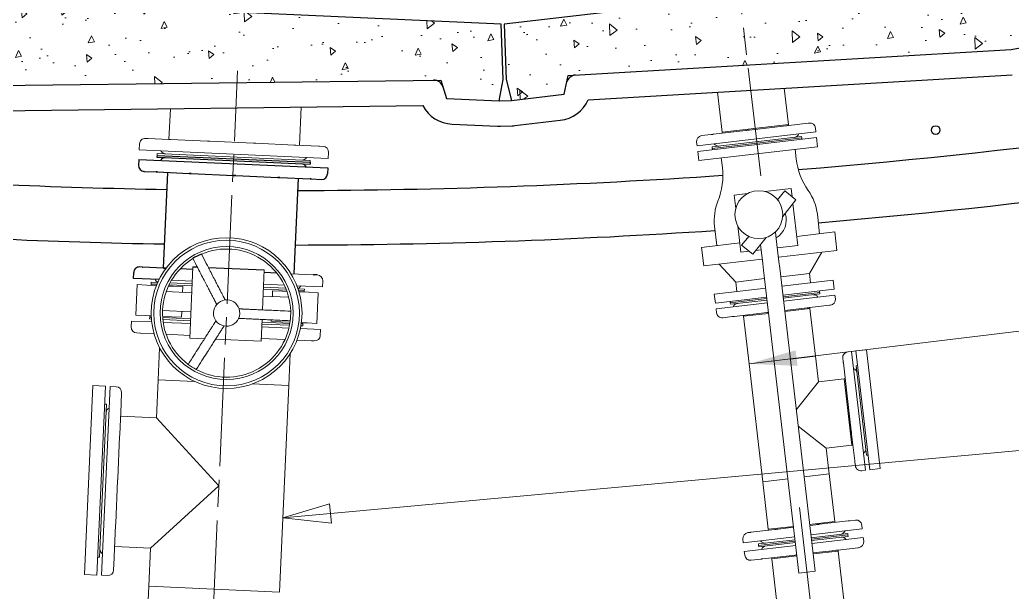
# Model space of a CAD drawing. Header units: millimetres. Extents: x -4172 to 126100, y -2 to 142133.
# Drawn here: x 87956 to 93136, y 11197 to 14186 of the extents above; entities that cross this region are included whole.
import ezdxf

# ---------------------------------------------------------------- set-up
doc = ezdxf.new("R2010")
doc.units = ezdxf.units.MM
doc.header["$LTSCALE"] = 100
doc.linetypes.add('CHAIN', pattern=[0.3543, 0.2362, -0.0295, 0.0591, -0.0295])
for name, color, linetype, lineweight in [('Centerline', 7, 'Continuous', 18), ('Hatch', 7, 'Continuous', 18), ('Symbol', 7, 'Continuous', 18), ('Visible', 7, 'Continuous', 25)]:
    doc.layers.add(name, color=color, linetype=linetype, lineweight=lineweight)
doc.layers.add('P_Biomass (BM)', color=150, linetype='Continuous', lineweight=18, true_color=0x007fff)
doc.styles.add('Title', font='arial.ttf')
doc.dimstyles.new('Default - Method 2a$7', dxfattribs={"dimscale": 100, "dimtxt": 3, "dimasz": 2.5, "dimexe": 3, "dimexo": 0.5, "dimgap": 0.7, "dimtad": 0, "dimtoh": 1, "dimdec": 1, "dimrnd": 1e-08, "dimtxsty": 'Title', "dimcen": 0.09, "dimdle": 10, "dimclrd": 256, "dimclre": 256, "dimclrt": 7, "dimazin": 2, "dimtfac": 0.833333, "dimtdec": 1, "dimtmove": 0, "dimatfit": 3, "dimfxl": 1, "dimtolj": 1, "dimlwd": -1, "dimlwe": -1, "dimarcsym": 0})
pattern_1 = [(95.27593, (0, 0), (295.7124, 250.5689), [40.3746, -444.1203]), (40.27593, (0, 0), (-340.2629, 231.8734), [32.2997, -355.2963]), (145.7274, (24.64, 20.88), (-44.5504, 482.4423), [34.3131, -377.4442]), (91.46013, (-76.5, 75.76), (467.5982, 345.501), [60.562, -666.1805]), (141.9116, (-37.53, 104.56), (-18.5184, 726.5064), [51.4697, -566.1666]), (36.4601, (-76.5, 75.76), (-18.5184, 726.5064), [48.4495, -532.9444]), (66.27593, (-19.5, 95.07), (380.1141, 75.7883), [40.3746, -444.1203]), (11.27593, (-19.5, 95.07), (-185.1861, 367.7638), [32.2997, -355.2963]), (116.7274, (12.2, 101.4), (194.928, 443.552), [34.3131, -377.4442]), (82.77593, (0, 0), (-122.72019, 130.75698), [0, -350.98965, 0, -360.67955, 0, -356.6421]), (52.77593, (0, 0), (-51.2008, 250.02995), [0, -205.64117, 0, -342.91473, 0, -135.92774]), (12.77593, (-84.48, -85.3), (210.84817, 195.63433), [0, -134.5819, 0, -419.8956, 0, -557.16915]), (2.77593, (-122.36, -123.54), (182.6326, 260.9809), [0, -174.9565, 0, -278.85374, 0, -395.67085])]

# ---------------------------------------------------------------- blocks, each defined once
blk = doc.blocks.new('Balloon48')
at = {"layer": 'Symbol'}
for p, q in [((895.778, 116.077), (995.853, 125.207)), ((895.732, 116.575), (893.288, 115.85)), ((895.823, 115.579), (895.732, 116.575)), ((895.778, 116.077), (893.288, 115.85)), ((893.288, 115.85), (895.823, 115.579))]:
    blk.add_line(p, q, dxfattribs=at)
at = {"layer": 'Symbol', "flags": 128}
blk.add_lwpolyline([(895.732, 116.575), (893.288, 115.85), (895.823, 115.579), (895.732, 116.575)], dxfattribs=at)
at = {"layer": 'Symbol'}
blk.add_solid([(895.732, 116.575), (893.288, 115.85), (895.823, 115.579), (895.732, 116.575)], dxfattribs=at)

msp = doc.modelspace()

# ---------------------------------------------------------------- hatches: boundary and pattern name
at = {"layer": 'Hatch'}
h = msp.add_hatch(dxfattribs=at)
h.set_pattern_fill('AR-CONC', color=256, scale=53.832768, angle=45.27593, style=0)
h.set_pattern_definition(pattern_1)
h.paths.add_polyline_path([(93131.45, 14031.29), (95413.4, 14430.74), (95456.93, 14340.17), (95730.97, 14372.13), (95733.83, 14485.72), (95677.48, 14768.6), (90484.09, 14163.09), (90494.32, 13874.84), (90523.24, 13764.95), (90797.28, 13796.9), (90818.81, 13895.05)])
h = msp.add_hatch(dxfattribs=at)
h.set_pattern_fill('AR-CONC', color=256, scale=53.832768, angle=45.27593, style=0)
h.set_pattern_definition(pattern_1)
h.paths.add_polyline_path([(87837.76, 13843.24), (90154.23, 13871.45), (90182.67, 13775.07), (90458.29, 13762.64), (90479.33, 13874.31), (90469.09, 14162.56), (85245.82, 14398.04), (85209.69, 14111.87), (85220.6, 13998.77), (85496.22, 13986.34), (85533.21, 14079.77)])
h = msp.add_hatch(dxfattribs=at)
h.set_pattern_fill('ANSI31', color=256, scale=2540, angle=15.27591, style=0)
h.set_pattern_definition([(60.2759, (0, 0), (-275.7243, 157.4241), [])])
edge = h.paths.add_edge_path()
edge.add_ellipse((92737.09, 13610.34), major_axis=(-21.31, 7.22), ratio=1, start_angle=0, end_angle=360)

# ---------------------------------------------------------------- linework, layer by layer
at = {"layer": 'Centerline', "linetype": 'CHAIN', "ltscale": 23.990969}
msp.add_line((91824.18, 13370.45), (91637.16, 14974.59), dxfattribs=at)
at = {"layer": 'P_Biomass (BM)', "linetype": 'CHAIN', "ltscale": 23.990969}
for p, q in [((88884.51, 9306.67), (89092.43, 13918.76)), ((92025.98, 11639.68), (92196.79, 10174.6))]:
    msp.add_line(p, q, dxfattribs=at)
at = {"layer": 'P_Biomass (BM)'}
for p, q in [((91621.78, 13598.55), (91597.34, 13808.19)), ((91968.68, 13638.99), (91946.56, 13828.76)), ((89416.53, 13530.57), (89425.52, 13730.07)), ((88734.72, 13561.31), (88741.95, 13721.74)), ((91968.68, 13638.99), (91621.78, 13598.55)), ((91968.68, 13638.99), (91621.78, 13598.55)), ((91955.86, 13632.47), (91764.08, 13610.11)), ((91955.86, 13632.47), (91970.51, 13634.17)), ((91969.26, 13634.03), (91968.68, 13638.99)), ((92071.96, 13646), (91970.51, 13634.17)), ((92071.96, 13646), (92074.61, 13646.31)), ((92076.41, 13646.52), (92074.61, 13646.31)), ((92112, 13600.33), (91491.2, 13527.95)), ((91565.33, 13586.93), (91515.21, 13581.09)), ((91565.33, 13586.93), (91576.23, 13588.2)), ((92036.76, 13576.46), (91569.92, 13522.03)), ((91746.01, 13608), (91576.23, 13588.2)), ((91622.36, 13593.58), (91621.78, 13598.55)), ((91746.01, 13608), (91764.08, 13610.11)), ((92037.63, 13569.01), (92036.76, 13576.46)), ((92112, 13600.33), (92109.68, 13620.2)), ((88579.61, 13506.99), (88581.02, 13538.21)), ((88623.29, 13566.33), (88612.34, 13566.83)), ((88623.29, 13566.33), (88626, 13566.21)), ((88733.97, 13561.35), (88626, 13566.21)), ((88733.97, 13561.35), (88742.08, 13560.98)), ((88936.18, 13552.23), (88742.08, 13560.98)), ((88936.18, 13552.23), (88947.53, 13551.72)), ((89175.76, 13541.43), (88947.53, 13551.72)), ((89175.76, 13541.43), (89187.3, 13540.91)), ((89388.51, 13531.84), (89187.3, 13540.91)), ((89388.51, 13531.84), (89397.15, 13531.45)), ((89517.42, 13526.03), (89397.15, 13531.45)), ((89517.42, 13526.03), (89520.84, 13525.87)), ((89538.9, 13525.06), (89520.84, 13525.87)), ((91491.2, 13527.95), (91488.89, 13547.82)), ((92115.47, 13570.53), (91494.68, 13498.15)), ((92120.97, 13523.35), (91500.18, 13450.97)), ((91570.79, 13514.58), (91569.92, 13522.03)), ((92037.63, 13569.01), (91570.79, 13514.58)), ((92035.14, 13568.72), (92040.31, 13561.77)), ((92120.97, 13523.35), (92115.47, 13570.53)), ((89566.11, 13462.52), (88579.61, 13506.99)), ((88672.14, 13477.8), (88672.59, 13487.79)), ((89471.33, 13441.77), (88672.14, 13477.8)), ((89471.78, 13451.76), (88672.59, 13487.79)), ((89566.11, 13462.52), (89567.52, 13493.74)), ((91500.18, 13450.97), (91494.68, 13498.15)), ((91573.27, 13514.87), (91569.84, 13506.92)), ((92008.81, 13459.94), (92003.02, 13509.6)), ((89471.33, 13441.77), (89471.78, 13451.76)), ((91623.92, 13415.06), (91618.13, 13464.73)), ((91755.22, 13278.73), (91684.82, 13270.52)), ((91693.03, 13200.11), (91684.82, 13270.52)), ((91982.8, 13305.26), (91845.67, 13289.27)), ((91948.94, 13292.67), (91911.96, 13245.93)), ((92007.75, 13246.14), (91948.94, 13292.67)), ((91982.8, 13305.26), (91987.86, 13261.88)), ((91938.55, 13158.67), (92007.75, 13246.14)), ((91992.01, 13226.24), (92017.54, 13007.28)), ((92131.16, 13068.98), (92119.36, 13170.17)), ((91594.8, 13006.44), (91583, 13107.63)), ((91719.56, 12972.54), (91703.57, 13109.66)), ((91761, 13055.13), (91724.02, 13008.39)), ((91900.99, 13078.67), (91901.13, 13077.48)), ((91905.22, 13042.36), (91901.13, 13077.48)), ((92210.62, 13078.24), (92011.97, 13055.08)), ((92221.92, 12981.4), (92210.62, 13078.24)), ((91713.99, 13020.34), (91515.33, 12997.18)), ((91724.02, 13008.39), (91782.84, 12961.85)), ((91782.84, 12961.85), (91852.04, 13049.32)), ((91823.1, 13012.75), (91834.63, 12913.86)), ((91905.22, 13042.36), (91919.06, 12923.7)), ((91910.77, 12994.83), (92017.54, 13007.28)), ((91526.63, 12900.33), (91515.33, 12997.18)), ((91719.56, 12972.54), (91762.94, 12977.59)), ((91798.58, 12981.75), (91826.34, 12984.98)), ((92221.92, 12981.4), (91916.48, 12945.79)), ((92078.59, 12861.49), (92142.45, 12972.13)), ((91832.06, 12935.94), (91526.63, 12900.33)), ((91693.69, 12816.62), (91606.09, 12909.6)), ((91834.63, 12913.86), (91838.73, 12878.74)), ((91923.15, 12888.59), (91919.06, 12923.7)), ((88859.89, 12896.25), (88843.12, 12524.13)), ((89222.61, 12670.94), (89232.02, 12879.47)), ((89488.44, 12854.15), (89371.56, 12859.42)), ((91838.73, 12878.74), (92023.21, 11296.42)), ((91923.15, 12888.59), (92107.64, 11306.27)), ((92078.59, 12861.49), (91928.35, 12843.98)), ((92084.38, 12811.83), (92078.59, 12861.49)), ((88569.06, 12803), (88561.85, 12643.17)), ((88619.01, 12800.75), (88569.06, 12803)), ((88619.01, 12800.75), (88669.01, 12798.5)), ((88641.86, 12805.98), (88641.58, 12799.73)), ((88641.86, 12805.98), (88642.31, 12815.97)), ((88671.49, 12804.64), (88641.86, 12805.98)), ((88671.49, 12804.64), (88641.86, 12805.98)), ((88675.7, 12814.46), (88642.31, 12815.97)), ((88757.1, 12794.53), (88732.01, 12795.66)), ((88855.39, 12796.35), (88734.94, 12801.78)), ((88855.39, 12796.35), (88734.94, 12801.78)), ((88855.84, 12806.34), (88739.94, 12811.57)), ((88856.52, 12821.33), (88748.21, 12826.21)), ((89336.94, 12799.67), (89228.64, 12804.55)), ((89535.83, 12790.7), (89402.54, 12796.71)), ((89535.83, 12790.7), (89537.23, 12821.92)), ((91843.93, 12834.13), (91693.69, 12816.62)), ((91699.48, 12766.95), (91693.69, 12816.62)), ((92202.33, 12825.58), (91934.14, 12794.31)), ((92207.83, 12778.4), (92202.33, 12825.58)), ((88657.71, 12768.98), (88657.52, 12764.93)), ((88657.71, 12768.98), (88658.72, 12768.93)), ((88719.95, 12766.17), (88853.76, 12760.14)), ((88757.1, 12794.53), (88806.77, 12792.29)), ((88806.77, 12792.29), (88805.42, 12762.32)), ((89347.96, 12774.15), (89227.51, 12779.58)), ((89347.96, 12774.15), (89227.51, 12779.58)), ((89343.86, 12784.34), (89227.96, 12789.56)), ((89274.22, 12741.18), (89275.57, 12771.15)), ((89275.57, 12771.15), (89325.24, 12768.91)), ((89350.32, 12767.78), (89325.24, 12768.91)), ((89441.5, 12779.94), (89408.1, 12781.44)), ((89441.04, 12769.95), (89411.41, 12771.28)), ((89441.04, 12769.95), (89411.41, 12771.28)), ((89413.33, 12764.94), (89463.33, 12762.69)), ((89441.04, 12769.95), (89440.76, 12763.7)), ((89441.04, 12769.95), (89441.5, 12779.94)), ((89513.28, 12760.44), (89463.33, 12762.69)), ((89513.28, 12760.44), (89506.08, 12600.6)), ((91849.72, 12784.47), (91581.53, 12753.2)), ((91587.03, 12706.02), (91581.53, 12753.2)), ((92207.83, 12778.4), (91939.65, 12747.13)), ((91940.51, 12739.68), (92131.72, 12761.97)), ((91941.38, 12732.23), (92132.59, 12754.52)), ((91943.12, 12717.33), (92211.3, 12748.6)), ((92129.24, 12761.68), (92132.67, 12769.64)), ((92131.72, 12761.97), (92132.59, 12754.52)), ((92211.3, 12748.6), (92213.62, 12728.74)), ((89225.88, 12743.36), (89359.68, 12737.33)), ((89420.92, 12734.57), (89421.93, 12734.52)), ((89421.93, 12734.52), (89421.75, 12730.48)), ((91855.22, 12737.29), (91587.03, 12706.02)), ((91590.51, 12676.22), (91858.69, 12707.49)), ((91667.36, 12707.83), (91662.19, 12714.78)), ((91664.88, 12707.55), (91856.09, 12729.84)), ((91664.88, 12707.55), (91665.75, 12700.1)), ((91665.75, 12700.1), (91856.95, 12722.39)), ((92080.44, 12683), (92182.62, 12694.92)), ((92185.35, 12695.24), (92182.62, 12694.92)), ((92185.35, 12695.24), (92187.3, 12695.46)), ((88561.85, 12643.17), (88611.8, 12640.91)), ((88641.96, 12639.55), (88611.8, 12640.91)), ((88634.37, 12639.9), (88634.09, 12633.65)), ((88849.25, 12660.24), (88700.96, 12666.92)), ((88800.92, 12662.42), (88799.56, 12632.45)), ((91590.51, 12676.22), (91592.82, 12656.36)), ((91686.36, 12637.06), (91855.7, 12656.8)), ((91733.25, 12642.52), (91733.83, 12637.56)), ((91733.83, 12637.56), (91865.06, 12652.86)), ((91733.83, 12637.56), (91865.06, 12652.86)), ((91864.48, 12657.83), (91855.7, 12656.8)), ((91948.91, 12667.67), (92065.74, 12681.29)), ((91949.49, 12662.7), (92080.73, 12678)), ((91949.49, 12662.7), (92080.73, 12678)), ((92080.44, 12683), (92065.74, 12681.29)), ((92080.15, 12682.97), (92080.73, 12678)), ((92080.73, 12678), (92109.68, 12429.69)), ((88539.31, 12612.9), (88537.9, 12581.68)), ((88539.31, 12612.9), (88644.4, 12608.16)), ((88634.09, 12633.65), (88633.64, 12623.66)), ((88633.64, 12623.66), (88642.91, 12623.24)), ((88634.09, 12633.65), (88642.24, 12633.29)), ((88634.09, 12633.65), (88642.24, 12633.29)), ((88701.18, 12636.88), (88749.89, 12634.69)), ((88701.56, 12630.61), (88847.62, 12624.03)), ((88701.56, 12630.61), (88847.62, 12624.03)), ((88702.43, 12620.56), (88847.17, 12614.04)), ((88704.31, 12605.46), (88846.49, 12599.05)), ((88799.56, 12632.45), (88749.89, 12634.69)), ((89215.24, 12507.35), (89220.36, 12620.99)), ((89219.29, 12597.26), (89364.03, 12590.74)), ((89219.74, 12607.25), (89365.8, 12600.67)), ((89219.74, 12607.25), (89365.8, 12600.67)), ((89268.36, 12611.31), (89268.7, 12618.81)), ((89318.03, 12609.08), (89268.36, 12611.31)), ((89318.03, 12609.08), (89366.75, 12606.88)), ((89425.12, 12597.99), (89433.28, 12597.62)), ((89425.12, 12597.99), (89433.28, 12597.62)), ((89456.13, 12602.85), (89425.97, 12604.21)), ((89433.28, 12597.62), (89432.83, 12587.63)), ((89433.56, 12603.87), (89433.28, 12597.62)), ((89456.13, 12602.85), (89506.08, 12600.6)), ((91626.1, 12630.03), (91675.53, 12635.8)), ((91686.36, 12637.06), (91675.53, 12635.8)), ((91733.83, 12637.56), (91762.78, 12389.24)), ((88566.52, 12550.36), (88583.38, 12549.6)), ((88586.69, 12549.45), (88583.38, 12549.6)), ((88586.69, 12549.45), (88656.79, 12546.29)), ((88719.63, 12543.46), (88843.74, 12537.86)), ((89218.62, 12582.28), (89360.8, 12575.87)), ((89420.72, 12573.16), (89525.81, 12568.43)), ((89423.56, 12588.05), (89432.83, 12587.63)), ((89525.81, 12568.43), (89524.4, 12537.21)), ((88920.31, 12520.65), (88843.12, 12524.13)), ((89215.24, 12507.35), (88977.99, 12518.05)), ((89215.86, 12521.09), (89339.97, 12515.49)), ((89402.8, 12512.66), (89478.33, 12509.25)), ((89481.15, 12509.13), (89478.33, 12509.25)), ((89481.15, 12509.13), (89493.08, 12508.59)), ((88685.68, 12473.48), (88678.14, 12306.34)), ((89367.48, 12442.74), (89359.95, 12275.6)), ((92298.48, 12454.22), (92278.62, 12451.9)), ((92298.48, 12454.22), (92370.86, 11833.42)), ((92320.83, 12456.82), (92375.46, 12463.19)), ((92393.21, 11836.03), (92320.83, 12456.82)), ((92447.84, 11842.4), (92375.46, 12463.19)), ((91894.01, 12404.54), (91762.78, 12389.24)), ((91762.78, 12389.24), (91894.01, 12404.54)), ((91762.78, 12389.24), (91834.58, 11773.41)), ((92109.68, 12429.69), (91978.44, 12414.39)), ((91978.44, 12414.39), (92109.68, 12429.69)), ((92109.68, 12429.69), (92125.35, 12295.22)), ((92252.29, 12418.63), (92254.39, 12400.62)), ((92255.21, 12393.64), (92254.39, 12400.62)), ((92255.21, 12393.64), (92271.51, 12253.79)), ((92329.81, 12379.84), (92322.36, 12378.97)), ((92322.36, 12378.97), (92376.78, 11912.14)), ((88669.19, 12107.79), (88678.14, 12306.34)), ((88868.45, 12297.76), (88678.14, 12306.34)), ((88678.14, 12306.34), (88868.45, 12297.76)), ((89359.95, 12275.6), (89169.64, 12284.18)), ((89169.64, 12284.18), (89359.95, 12275.6)), ((92125.35, 12295.22), (92009.42, 12148.68)), ((92125.35, 12295.22), (92259.82, 12310.9)), ((92264.78, 12311.48), (92259.82, 12310.9)), ((92259.82, 12310.9), (92300.26, 11964)), ((92259.82, 12310.9), (92300.26, 11964)), ((88293.18, 11288.89), (88337.65, 12275.39)), ((88337.65, 12275.39), (88402.59, 12272.46)), ((88358.11, 11285.96), (88402.59, 12272.46)), ((88383.09, 11284.84), (88427.56, 12271.34)), ((88427.56, 12271.34), (88458.78, 12269.93)), ((88484.94, 12184.17), (88487.4, 12238.61)), ((89311.31, 11196.7), (89359.95, 12275.6)), ((92273.48, 12236.92), (92271.51, 12253.79)), ((92273.48, 12236.92), (92296.54, 12039.14)), ((88372.32, 11379.17), (88408.35, 12178.36)), ((88398.36, 12178.81), (88408.35, 12178.36)), ((88477.56, 12020.46), (88484.69, 12178.47)), ((88484.94, 12184.17), (88484.69, 12178.47)), ((88669.19, 12107.79), (88481.88, 12116.23)), ((88994.73, 11751.52), (88669.19, 12107.79)), ((88477.56, 12020.46), (88477.11, 12010.32)), ((92019.26, 12064.26), (92165.8, 11948.32)), ((92298.5, 12022.27), (92296.54, 12039.14)), ((92298.5, 12022.27), (92314.81, 11882.42)), ((88467.22, 11791.06), (88477.11, 12010.32)), ((92165.8, 11948.32), (92300.26, 11964)), ((92165.8, 11948.32), (92181.48, 11813.86)), ((92305.23, 11964.58), (92300.26, 11964)), ((92315.62, 11875.43), (92314.81, 11882.42)), ((92315.62, 11875.43), (92317.72, 11857.43)), ((92384.23, 11913.01), (92376.78, 11912.14)), ((92050.24, 11798.56), (92181.48, 11813.86)), ((92181.48, 11813.86), (92050.24, 11798.56)), ((92181.48, 11813.86), (92210.43, 11565.54)), ((92370.86, 11833.42), (92351, 11831.1)), ((92393.21, 11836.03), (92447.84, 11842.4)), ((88456.69, 11557.44), (88466.69, 11779.21)), ((88467.22, 11791.06), (88466.69, 11779.21)), ((91834.58, 11773.41), (91965.81, 11788.71)), ((91965.81, 11788.71), (91834.58, 11773.41)), ((91834.58, 11773.41), (91863.53, 11525.09)), ((88638.45, 11425.98), (88994.73, 11751.52)), ((88456.69, 11557.44), (88456.22, 11547.06)), ((92210.43, 11565.54), (92079.19, 11550.24)), ((92210.43, 11565.54), (92079.19, 11550.24)), ((92281.07, 11568.74), (92128.62, 11550.97)), ((92211.01, 11560.57), (92210.43, 11565.54)), ((92281.07, 11568.74), (92289.62, 11569.74)), ((92318.16, 11573.07), (92289.62, 11569.74)), ((88448.79, 11382.21), (88456.22, 11547.06)), ((91766.79, 11508.78), (91756.96, 11507.64)), ((91766.79, 11508.78), (91772.15, 11509.41)), ((91898.14, 11524.1), (91772.15, 11509.41)), ((91994.76, 11540.4), (91863.53, 11525.09)), ((91994.76, 11540.4), (91863.53, 11525.09)), ((91864.11, 11520.13), (91863.53, 11525.09)), ((91898.14, 11524.1), (91914.28, 11525.98)), ((91995.34, 11535.43), (91914.28, 11525.98)), ((92111.17, 11548.93), (92079.77, 11545.27)), ((92353.75, 11526.88), (92085.56, 11495.61)), ((92278.5, 11503), (92087.3, 11480.71)), ((92111.17, 11548.93), (92128.62, 11550.97)), ((92279.37, 11495.55), (92278.5, 11503)), ((92353.75, 11526.88), (92351.43, 11546.74)), ((91732.95, 11454.5), (91730.63, 11474.36)), ((92001.13, 11485.77), (91732.95, 11454.5)), ((92002.87, 11470.87), (91811.67, 11448.57)), ((91812.53, 11441.12), (91811.67, 11448.57)), ((91812.53, 11441.12), (92003.74, 11463.42)), ((92003.74, 11463.42), (91812.53, 11441.12)), ((91813.4, 11433.67), (92004.61, 11455.97)), ((92088.17, 11473.26), (92279.37, 11495.55)), ((92279.37, 11495.55), (92088.17, 11473.26)), ((92089.04, 11465.81), (92280.24, 11488.1)), ((92090.77, 11450.91), (92358.96, 11482.18)), ((92279.37, 11495.55), (92280.24, 11488.1)), ((92358.96, 11482.18), (92361.27, 11462.31)), ((88638.45, 11425.98), (88451.14, 11434.42)), ((88629.5, 11227.43), (88638.45, 11425.98)), ((91738.16, 11409.8), (92006.35, 11441.07)), ((91738.16, 11409.8), (91740.48, 11389.93)), ((91812.53, 11441.12), (91813.4, 11433.67)), ((92096.56, 11401.25), (92214.21, 11414.96)), ((92097.14, 11396.28), (92228.38, 11411.58)), ((92097.14, 11396.28), (92228.38, 11411.58)), ((92228.87, 11416.67), (92214.21, 11414.96)), ((92227.8, 11416.55), (92228.38, 11411.58)), ((92228.38, 11411.58), (92278.47, 10981.99)), ((92228.87, 11416.67), (92330.45, 11428.52)), ((92333.12, 11428.83), (92330.45, 11428.52)), ((92333.12, 11428.83), (92334.95, 11429.04)), ((88362.34, 11379.62), (88372.32, 11379.17)), ((88445.64, 11312.32), (88448.51, 11376.07)), ((88448.79, 11382.21), (88448.51, 11376.07)), ((91773.75, 11363.61), (91823.74, 11369.44)), ((91834.62, 11370.71), (91823.74, 11369.44)), ((91834.62, 11370.71), (92004.32, 11390.49)), ((91880.9, 11376.1), (91881.48, 11371.14)), ((91881.48, 11371.14), (92012.71, 11386.44)), ((91881.48, 11371.14), (92012.71, 11386.44)), ((91881.48, 11371.14), (91931.56, 10941.55)), ((92012.14, 11391.4), (92004.32, 11390.49)), ((88445.64, 11312.32), (88445.63, 11312.07)), ((88445.63, 11312.05), (88445.63, 11312.07)), ((92023.21, 11296.42), (92107.64, 11306.27)), ((88293.18, 11288.89), (88358.11, 11285.96)), ((88383.09, 11284.84), (88414.31, 11283.43)), ((88629.5, 11227.43), (88618.75, 10988.92)), ((88629.5, 11227.43), (89311.31, 11196.7)), ((89311.31, 11196.7), (88629.5, 11227.43))]:
    msp.add_line(p, q, dxfattribs=at)
for centre, radius in [((91813.93, 13168.37), 125), ((89035.43, 12654.35), 393.75), ((89035.43, 12654.35), 380.33), ((89035.43, 12654.35), 347.17)]:
    msp.add_circle(centre, radius, dxfattribs=at)
for centre, radius, start, end in [((92079.88, 13616.72), 30, 6.65015, 96.65015), ((91518.69, 13551.29), 30, 96.65015, 186.65015), ((91996.33, 13599.43), 27.5, 276.65015, 339.61446), ((88610.99, 13536.86), 30, 87.41874, 177.41874), ((89537.55, 13495.09), 30, 357.41874, 87.41874), ((91603.98, 13553.69), 27.5, 213.68584, 276.65015), ((88717.54, 13513.29), 27.5, 204.45444, 267.41874), ((89429.31, 13481.2), 27.5, 267.41874, 330.38305), ((92367.14, 13501.71), 360.75, 186.65015, 215.11469), ((91265.6, 13373.28), 360.75, 338.18561, 6.65015), ((91938.93, 13249.81), 20, 121.28602, 162.01429), ((91851.18, 13138.9), 270, 6.65015, 35.11469), ((91851.18, 13138.9), 270, 158.18561, 186.65015), ((91851.18, 13138.9), 106.25, 300.22833, 19.68443), ((91763.43, 13027.99), 20, 121.28602, 162.01429), ((89035.43, 12654.35), 334.71, 1.70231, 113.13518), ((89035.43, 12654.35), 334.71, 121.70231, 233.13518), ((89507.26, 12823.27), 30, 357.41874, 87.41874), ((88687.25, 12841.47), 27.5, 204.45444, 246.91188), ((89399.03, 12809.38), 27.5, 287.9256, 330.38305), ((92098.52, 12722.87), 27.5, 33.68584, 96.65015), ((89035.43, 12654.35), 68.75, 138.74243, 216.09506), ((89035.43, 12654.35), 68.75, 96.09506, 138.74243), ((89035.43, 12654.35), 68.75, 18.74243, 96.09506), ((91706.18, 12677.12), 27.5, 96.65015, 159.61446), ((92183.82, 12725.26), 30, 276.65015, 6.65015), ((89035.43, 12654.35), 68.75, 336.09506, 18.74243), ((89035.43, 12654.35), 334.71, 353.13518, 1.70231), ((91622.62, 12659.83), 30, 186.65015, 276.65015), ((89035.43, 12654.35), 334.71, 241.70231, 353.13518), ((89035.43, 12654.35), 68.75, 216.09506, 258.74243), ((89035.43, 12654.35), 68.75, 258.74243, 336.09506), ((88567.87, 12580.33), 30, 177.41874, 267.41874), ((89494.43, 12538.56), 30, 267.41874, 357.41874), ((92282.09, 12422.1), 30, 96.65015, 186.65015), ((89035.43, 12654.35), 334.71, 233.13518, 241.70231), ((92299.38, 12338.54), 27.5, 6.65015, 69.61446), ((88457.43, 12239.96), 30, 357.41874, 87.41874), ((88433.86, 12133.41), 27.5, 114.45444, 177.41874), ((92345.13, 11946.2), 27.5, 303.68584, 6.65015), ((92347.52, 11860.9), 30, 186.65015, 276.65015), ((92321.63, 11543.27), 30, 6.65015, 96.65015), ((91760.43, 11477.84), 30, 96.65015, 186.65015), ((92238.07, 11525.97), 27.5, 276.65015, 339.61446), ((91845.73, 11480.23), 27.5, 213.68584, 276.65015), ((92246.18, 11456.45), 27.5, 33.68584, 96.65015), ((92331.47, 11458.84), 30, 276.65015, 6.65015), ((88401.77, 11421.64), 27.5, 177.41874, 240.38305), ((91853.84, 11410.7), 27.5, 96.65015, 159.61446), ((91770.28, 11393.41), 30, 186.65015, 276.65015), ((88415.66, 11313.4), 30, 267.41874, 357.41874)]:
    msp.add_arc(centre, radius, start, end, dxfattribs=at)
for points, knots in [([(91970.51, 13634.17), (91970.49, 13634.17), (91970.46, 13634.17), (91969.27, 13634.03), (91967.77, 13633.81), (91964.27, 13633.38), (91962.33, 13633.17), (91958.82, 13632.79), (91957.36, 13632.64), (91955.86, 13632.47)], [-2.3553859, -2.3553859, -2.3553859, -2.3553859, -2.34903119, -2.34903119, -2.04397145, -2.04397145, -1.75435964, -1.75435964, -1.56067004, -1.56067004, -1.56067004, -1.56067004]), ([(92074.61, 13646.31), (92074.62, 13646.31), (92074.64, 13646.31), (92075.32, 13646.39), (92075.6, 13646.39), (92075.36, 13646.33), (92074.88, 13646.29), (92073.5, 13646.16), (92072.79, 13646.1), (92071.96, 13646)], [-2.35538518, -2.35538518, -2.35538518, -2.35538518, -2.34888191, -2.34888191, -2.04388778, -2.04388778, -1.75433311, -1.75433311, -1.56067003, -1.56067003, -1.56067003, -1.56067003]), ([(91576.23, 13588.2), (91576.19, 13588.2), (91576.14, 13588.19), (91573.99, 13587.94), (91572.08, 13587.68), (91568.93, 13587.29), (91567.67, 13587.15), (91566.12, 13587.01), (91565.65, 13586.97), (91565.33, 13586.93)], [-2.3553859, -2.3553859, -2.3553859, -2.3553859, -2.34903119, -2.34903119, -2.04397145, -2.04397145, -1.75435964, -1.75435964, -1.56067004, -1.56067004, -1.56067004, -1.56067004]), ([(91764.08, 13610.11), (91764.03, 13610.1), (91763.98, 13610.09), (91761.61, 13609.82), (91759.2, 13609.5), (91754.49, 13608.92), (91752.23, 13608.67), (91748.66, 13608.29), (91747.29, 13608.15), (91746.01, 13608)], [-2.35538518, -2.35538518, -2.35538518, -2.35538518, -2.34888191, -2.34888191, -2.04388778, -2.04388778, -1.75433311, -1.75433311, -1.56067003, -1.56067003, -1.56067003, -1.56067003]), ([(88626, 13566.21), (88625.86, 13566.22), (88625.73, 13566.23), (88624.18, 13566.29), (88623.4, 13566.33), (88623.3, 13566.33), (88623.3, 13566.33), (88623.29, 13566.33)], [-3.20779585, -3.20779585, -3.20779585, -3.20779585, -3.1624121, -3.1624121, -2.67415227, -2.67415227, -2.6485085, -2.6485085, -2.6485085, -2.6485085]), ([(88742.08, 13560.98), (88741.39, 13561.01), (88740.71, 13561.04), (88738.36, 13561.14), (88736.84, 13561.21), (88734.97, 13561.3), (88734.44, 13561.32), (88733.97, 13561.35)], [-2.17736247, -2.17736247, -2.17736247, -2.17736247, -2.07623279, -2.07623279, -1.81189965, -1.81189965, -1.69812221, -1.69812221, -1.69812221, -1.69812221]), ([(88947.53, 13551.72), (88947.13, 13551.74), (88946.72, 13551.75), (88943.81, 13551.88), (88941.35, 13551.99), (88938.04, 13552.14), (88937.1, 13552.19), (88936.18, 13552.23)], [-2.17747426, -2.17747426, -2.17747426, -2.17747426, -2.12868784, -2.12868784, -1.82469566, -1.82469566, -1.69810299, -1.69810299, -1.69810299, -1.69810299]), ([(89187.3, 13540.91), (89186.94, 13540.92), (89186.57, 13540.94), (89183.87, 13541.06), (89181.42, 13541.17), (89177.86, 13541.33), (89176.81, 13541.38), (89175.76, 13541.43)], [-2.17747426, -2.17747426, -2.17747426, -2.17747426, -2.12868784, -2.12868784, -1.82469566, -1.82469566, -1.69810299, -1.69810299, -1.69810299, -1.69810299]), ([(89397.15, 13531.45), (89396.68, 13531.47), (89396.18, 13531.49), (89394.24, 13531.57), (89392.64, 13531.64), (89390.11, 13531.76), (89389.32, 13531.8), (89388.51, 13531.84)], [-2.17736247, -2.17736247, -2.17736247, -2.17736247, -2.07623279, -2.07623279, -1.81189965, -1.81189965, -1.69812221, -1.69812221, -1.69812221, -1.69812221]), ([(89520.84, 13525.87), (89520.81, 13525.87), (89520.78, 13525.87), (89520.44, 13525.89), (89519.79, 13525.91), (89518.4, 13525.98), (89517.94, 13526), (89517.42, 13526.03)], [-2.17747426, -2.17747426, -2.17747426, -2.17747426, -2.12868784, -2.12868784, -1.82469566, -1.82469566, -1.69810299, -1.69810299, -1.69810299, -1.69810299]), ([(92182.62, 12694.92), (92182.65, 12694.92), (92182.68, 12694.92), (92184.02, 12695.08), (92184.99, 12695.24), (92186.12, 12695.39), (92186.32, 12695.4), (92186.05, 12695.34), (92185.78, 12695.29), (92185.35, 12695.24)], [-2.3553859, -2.3553859, -2.3553859, -2.3553859, -2.34903119, -2.34903119, -2.04397145, -2.04397145, -1.75435964, -1.75435964, -1.56067004, -1.56067004, -1.56067004, -1.56067004]), ([(91855.7, 12656.8), (91855.74, 12656.81), (91855.78, 12656.81), (91857.85, 12657.05), (91860.07, 12657.35), (91863.1, 12657.72), (91863.78, 12657.8), (91864.48, 12657.88)], [-2.3553859, -2.3553859, -2.3553859, -2.3553859, -2.34903119, -2.34903119, -2.04397145, -2.04397145, -1.9556226, -1.9556226, -1.9556226, -1.9556226]), ([(92065.74, 12681.29), (92065.79, 12681.3), (92065.85, 12681.3), (92068.26, 12681.59), (92070.52, 12681.89), (92074.55, 12682.38), (92076.32, 12682.58), (92078.83, 12682.83), (92079.71, 12682.92), (92080.44, 12683)], [-2.35538518, -2.35538518, -2.35538518, -2.35538518, -2.34888191, -2.34888191, -2.04388778, -2.04388778, -1.75433311, -1.75433311, -1.56067003, -1.56067003, -1.56067003, -1.56067003]), ([(91675.53, 12635.8), (91675.54, 12635.8), (91675.55, 12635.8), (91676.06, 12635.86), (91676.94, 12636), (91679.37, 12636.31), (91680.86, 12636.47), (91683.76, 12636.77), (91685.02, 12636.9), (91686.36, 12637.06)], [-2.35538518, -2.35538518, -2.35538518, -2.35538518, -2.34888191, -2.34888191, -2.04388778, -2.04388778, -1.75433311, -1.75433311, -1.56067003, -1.56067003, -1.56067003, -1.56067003]), ([(88583.38, 12549.6), (88583.4, 12549.6), (88583.44, 12549.6), (88583.75, 12549.59), (88584.37, 12549.56), (88585.73, 12549.5), (88586.18, 12549.47), (88586.69, 12549.45)], [-2.17747426, -2.17747426, -2.17747426, -2.17747426, -2.12868784, -2.12868784, -1.82469566, -1.82469566, -1.69810299, -1.69810299, -1.69810299, -1.69810299]), ([(89478.33, 12509.25), (89478.71, 12509.24), (89479.05, 12509.22), (89480.14, 12509.18), (89480.68, 12509.16), (89481.07, 12509.13), (89481.13, 12509.13), (89481.15, 12509.13)], [-2.17736247, -2.17736247, -2.17736247, -2.17736247, -2.07623279, -2.07623279, -1.81189965, -1.81189965, -1.69812221, -1.69812221, -1.69812221, -1.69812221]), ([(92254.39, 12400.62), (92254.39, 12400.63), (92254.39, 12400.63), (92254.38, 12400.71), (92254.46, 12400.4), (92254.64, 12399.01), (92254.75, 12397.99), (92254.97, 12395.78), (92255.07, 12394.76), (92255.21, 12393.64)], [-2.35538518, -2.35538518, -2.35538518, -2.35538518, -2.34888191, -2.34888191, -2.04388778, -2.04388778, -1.75433311, -1.75433311, -1.56067003, -1.56067003, -1.56067003, -1.56067003]), ([(92271.51, 12253.79), (92271.52, 12253.75), (92271.52, 12253.72), (92271.72, 12252.04), (92271.98, 12250.11), (92272.49, 12245.94), (92272.73, 12243.76), (92273.14, 12239.98), (92273.3, 12238.44), (92273.48, 12236.92)], [-2.3553859, -2.3553859, -2.3553859, -2.3553859, -2.34903119, -2.34903119, -2.04397145, -2.04397145, -1.75435964, -1.75435964, -1.56067004, -1.56067004, -1.56067004, -1.56067004]), ([(88484.69, 12178.47), (88484.71, 12179.02), (88484.73, 12179.55), (88484.81, 12181.35), (88484.86, 12182.42), (88484.92, 12183.6), (88484.93, 12183.91), (88484.94, 12184.17)], [-2.17736247, -2.17736247, -2.17736247, -2.17736247, -2.07623279, -2.07623279, -1.81189965, -1.81189965, -1.69812221, -1.69812221, -1.69812221, -1.69812221]), ([(88477.11, 12010.32), (88477.12, 12010.7), (88477.14, 12011.09), (88477.26, 12013.83), (88477.36, 12016.05), (88477.49, 12018.9), (88477.53, 12019.7), (88477.56, 12020.46)], [-2.17747426, -2.17747426, -2.17747426, -2.17747426, -2.12868784, -2.12868784, -1.82469566, -1.82469566, -1.69810299, -1.69810299, -1.69810299, -1.69810299]), ([(92296.54, 12039.14), (92296.54, 12039.09), (92296.55, 12039.04), (92296.84, 12036.57), (92297.16, 12034.17), (92297.71, 12029.66), (92297.94, 12027.59), (92298.27, 12024.46), (92298.38, 12023.3), (92298.5, 12022.27)], [-2.35538518, -2.35538518, -2.35538518, -2.35538518, -2.34888191, -2.34888191, -2.04388778, -2.04388778, -1.75433311, -1.75433311, -1.56067003, -1.56067003, -1.56067003, -1.56067003]), ([(92314.81, 11882.42), (92314.81, 11882.38), (92314.82, 11882.35), (92315.03, 11880.54), (92315.24, 11879.07), (92315.52, 11876.87), (92315.6, 11876.12), (92315.64, 11875.47), (92315.63, 11875.37), (92315.62, 11875.43)], [-2.3553859, -2.3553859, -2.3553859, -2.3553859, -2.34903119, -2.34903119, -2.04397145, -2.04397145, -1.75435964, -1.75435964, -1.56067004, -1.56067004, -1.56067004, -1.56067004]), ([(88466.69, 11779.21), (88466.7, 11779.6), (88466.72, 11780), (88466.85, 11782.9), (88466.96, 11785.45), (88467.13, 11789), (88467.18, 11790.04), (88467.22, 11791.06)], [-2.17747426, -2.17747426, -2.17747426, -2.17747426, -2.12868784, -2.12868784, -1.82469566, -1.82469566, -1.69810299, -1.69810299, -1.69810299, -1.69810299]), ([(88456.22, 11547.06), (88456.25, 11547.68), (88456.28, 11548.34), (88456.38, 11550.8), (88456.47, 11552.73), (88456.61, 11555.64), (88456.65, 11556.54), (88456.69, 11557.44)], [-2.17736247, -2.17736247, -2.17736247, -2.17736247, -2.07623279, -2.07623279, -1.81189965, -1.81189965, -1.69812221, -1.69812221, -1.69812221, -1.69812221]), ([(92289.62, 11569.74), (92289.62, 11569.74), (92289.62, 11569.74), (92289.47, 11569.72), (92288.93, 11569.62), (92287.12, 11569.38), (92285.91, 11569.25), (92283.41, 11569), (92282.29, 11568.88), (92281.07, 11568.74)], [-2.35538518, -2.35538518, -2.35538518, -2.35538518, -2.34888191, -2.34888191, -2.04388778, -2.04388778, -1.75433311, -1.75433311, -1.56067003, -1.56067003, -1.56067003, -1.56067003]), ([(91772.15, 11509.41), (91772.11, 11509.4), (91772.08, 11509.4), (91770.45, 11509.21), (91769.16, 11509.02), (91767.36, 11508.78), (91766.83, 11508.73), (91766.53, 11508.73), (91766.58, 11508.76), (91766.79, 11508.78)], [-2.3553859, -2.3553859, -2.3553859, -2.3553859, -2.34903119, -2.34903119, -2.04397145, -2.04397145, -1.75435964, -1.75435964, -1.56067004, -1.56067004, -1.56067004, -1.56067004]), ([(91914.28, 11525.98), (91914.22, 11525.97), (91914.17, 11525.96), (91911.71, 11525.68), (91909.35, 11525.36), (91905, 11524.83), (91903.03, 11524.61), (91900.12, 11524.31), (91899.07, 11524.2), (91898.14, 11524.1)], [-2.35538518, -2.35538518, -2.35538518, -2.35538518, -2.34888191, -2.34888191, -2.04388778, -2.04388778, -1.75433311, -1.75433311, -1.56067003, -1.56067003, -1.56067003, -1.56067003]), ([(92128.62, 11550.97), (92127.97, 11550.89), (92127.28, 11550.81), (92124.23, 11550.42), (92121.6, 11550.08), (92116.31, 11549.49), (92113.71, 11549.23), (92111.17, 11548.93)], [-3.61969905, -3.61969905, -3.61969905, -3.61969905, -3.48259137, -3.48259137, -3.04174028, -3.04174028, -2.64266854, -2.64266854, -2.64266854, -2.64266854]), ([(92214.21, 11414.96), (92214.26, 11414.97), (92214.31, 11414.98), (92216.72, 11415.26), (92218.97, 11415.56), (92223, 11416.05), (92224.76, 11416.25), (92227.26, 11416.5), (92228.14, 11416.59), (92228.87, 11416.67)], [-2.35538518, -2.35538518, -2.35538518, -2.35538518, -2.34888191, -2.34888191, -2.04388778, -2.04388778, -1.75433311, -1.75433311, -1.56067003, -1.56067003, -1.56067003, -1.56067003]), ([(92330.45, 11428.52), (92330.48, 11428.52), (92330.51, 11428.52), (92331.84, 11428.68), (92332.8, 11428.83), (92333.92, 11428.99), (92334.12, 11429), (92333.83, 11428.93), (92333.55, 11428.88), (92333.12, 11428.83)], [-2.3553859, -2.3553859, -2.3553859, -2.3553859, -2.34903119, -2.34903119, -2.04397145, -2.04397145, -1.75435964, -1.75435964, -1.56067004, -1.56067004, -1.56067004, -1.56067004]), ([(88448.51, 11376.07), (88448.52, 11376.2), (88448.52, 11376.34), (88448.57, 11377.39), (88448.62, 11378.63), (88448.72, 11380.8), (88448.76, 11381.48), (88448.79, 11382.21)], [-2.17747426, -2.17747426, -2.17747426, -2.17747426, -2.12868784, -2.12868784, -1.82469566, -1.82469566, -1.69810299, -1.69810299, -1.69810299, -1.69810299]), ([(91823.74, 11369.44), (91823.75, 11369.44), (91823.76, 11369.44), (91824.28, 11369.5), (91825.17, 11369.65), (91827.61, 11369.96), (91829.11, 11370.12), (91832.02, 11370.42), (91833.28, 11370.55), (91834.62, 11370.71)], [-2.35538518, -2.35538518, -2.35538518, -2.35538518, -2.34888191, -2.34888191, -2.04388778, -2.04388778, -1.75433311, -1.75433311, -1.56067003, -1.56067003, -1.56067003, -1.56067003]), ([(92004.32, 11390.49), (92004.36, 11390.5), (92004.4, 11390.5), (92006.47, 11390.75), (92008.7, 11391.04), (92011.41, 11391.37), (92011.77, 11391.42), (92012.13, 11391.46)], [-2.3553859, -2.3553859, -2.3553859, -2.3553859, -2.34903119, -2.34903119, -2.04397145, -2.04397145, -1.99742908, -1.99742908, -1.99742908, -1.99742908]), ([(88445.63, 11312.07), (88445.62, 11312), (88445.62, 11311.94), (88445.59, 11311.31), (88445.6, 11311.42), (88445.63, 11312.23), (88445.64, 11312.27), (88445.64, 11312.32)], [-3.20779585, -3.20779585, -3.20779585, -3.20779585, -3.1624121, -3.1624121, -2.67415227, -2.67415227, -2.6485085, -2.6485085, -2.6485085, -2.6485085])]:
    msp.add_open_spline(points, degree=3, knots=knots, dxfattribs=at)
for points, weights in [([(89028.13, 12722.71), (89006.96, 12763.51), (88903.92, 12962.14)], [1, 1.34467450967, 1]), ([(88859.54, 12939.11), (88962.58, 12740.48), (88983.74, 12699.69)], [1, 1.34467450967, 1]), ([(89369.98, 12664.29), (89146.45, 12674.37), (89100.53, 12676.44)], [1, 1.34467450966, 1]), ([(88979.87, 12613.85), (88955.12, 12575.12), (88834.63, 12386.57)], [1, 1.34467450967, 1]), ([(89098.28, 12626.49), (89144.2, 12624.42), (89367.73, 12614.34)], [1, 1.34467450966, 1]), ([(88876.76, 12359.64), (88997.26, 12548.19), (89022.01, 12586.92)], [1, 1.34467450967, 1])]:
    msp.add_rational_spline(points, weights, degree=2, dxfattribs=at)
at = {"layer": 'Visible'}
for p, q in [((95677.48, 14768.6), (90484.09, 14163.09)), ((93131.45, 14031.29), (95413.4, 14430.74)), ((90469.09, 14162.56), (85245.82, 14398.04)), ((90479.33, 13874.31), (90469.09, 14162.56)), ((90484.09, 14163.09), (90494.32, 13874.84)), ((90818.81, 13895.05), (93131.45, 14031.29)), ((90797.28, 13796.9), (90818.81, 13895.05)), ((90922.92, 13768.46), (93136.38, 13898.85)), ((87837.76, 13843.24), (90154.23, 13871.45)), ((90154.23, 13871.45), (90182.67, 13775.07)), ((90458.29, 13762.64), (90479.33, 13874.31)), ((90494.32, 13874.84), (90523.24, 13764.95)), ((90523.24, 13764.95), (90797.28, 13796.9)), ((87842.23, 13710.79), (90059.37, 13737.78)), ((90182.67, 13775.07), (90458.29, 13762.64)), ((90460.3, 13762.71), (90521.23, 13764.88)), ((90212.32, 13641.1), (90450.3, 13630.37)), ((90465, 13630.3), (90525.93, 13632.46)), ((90540.59, 13633.58), (90777.22, 13661.16)), ((88672.14, 13477.8), (88671.69, 13467.81)), ((88672.14, 13477.8), (89471.33, 13441.77)), ((88577.36, 13457.04), (88575.96, 13425.82)), ((88577.36, 13457.04), (89563.86, 13412.57)), ((88671.69, 13467.81), (89470.88, 13431.78)), ((89471.33, 13441.77), (89470.88, 13431.78)), ((88604.57, 13394.5), (88604.59, 13394.5)), ((88604.83, 13394.49), (88604.59, 13394.5)), ((88604.83, 13394.49), (88668.46, 13391.62)), ((88674.59, 13391.35), (88668.46, 13391.62)), ((88674.59, 13391.35), (88839.34, 13383.92)), ((88726.95, 13388.99), (88704.43, 12889.49)), ((88849.73, 13383.45), (88839.34, 13383.92)), ((88849.73, 13383.45), (89071.46, 13373.46)), ((89083.31, 13372.92), (89071.46, 13373.46)), ((89083.31, 13372.92), (89302.61, 13363.04)), ((89563.86, 13412.57), (89562.45, 13381.35)), ((89312.75, 13362.58), (89302.61, 13363.04)), ((89312.75, 13362.58), (89470.85, 13355.45)), ((89408.76, 13358.25), (89386.24, 12858.76)), ((89476.57, 13355.19), (89470.85, 13355.45)), ((89476.57, 13355.19), (89531.13, 13352.73)), ((88549.33, 12835.17), (88550.73, 12866.39)), ((88593.98, 12894.47), (88582.06, 12895.01)), ((88593.98, 12894.47), (88596.8, 12894.35)), ((88706.67, 12889.39), (88596.8, 12894.35)), ((88706.67, 12889.39), (88714.87, 12889.02)), ((88719.11, 12888.83), (88714.87, 12889.02)), ((88859.27, 12882.51), (88793.35, 12885.49)), ((88859.89, 12896.25), (88882.3, 12895.24)), ((88939.97, 12892.64), (89232.02, 12879.47)), ((89297.32, 12862.77), (89231.4, 12865.74)), ((89488.44, 12854.15), (89491.75, 12854)), ((89508.61, 12853.24), (89491.75, 12854)), ((88682.61, 12829.17), (88549.33, 12835.17))]:
    msp.add_line(p, q, dxfattribs=at)
msp.add_circle((92737.09, 13610.34), 22.5, dxfattribs=at)
for centre, radius, start, end in [((90859.54, 13847.37), 50, 93.37135, 167.62862), ((89320, 46722.08), 33427.51, 274.632819, 280.994291), ((90116.99, 13820.99), 50, 16.44028, 90.69755), ((90220.54, 13823.41), 182.5, 207.98268, 267.41874), ((90458.52, 13812.68), 50, 269.73513, 272.03445), ((90519.46, 13814.85), 50, 272.03445, 274.33376), ((90756.08, 13842.44), 182.5, 276.65015, 336.08621), ((90458.52, 13812.68), 182.5, 267.41874, 272.03445), ((90519.46, 13814.85), 182.5, 272.03445, 276.65015), ((89320, 46722.08), 33712.5, 274.771822, 280.900207), ((88605.92, 13424.47), 30, 177.41874, 267.41874), ((88714.16, 13438.36), 27.5, 87.41874, 150.38305), ((89425.94, 13406.27), 27.5, 24.45444, 87.41874), ((89320, 46722.08), 33427.51, 265.949444, 268.976561), ((89320, 46722.08), 33427.51, 270.147226, 273.956298), ((89532.48, 13382.7), 30, 267.41874, 357.41874), ((89320, 46722.08), 33712.5, 265.961868, 268.963389), ((89320, 46722.08), 33712.5, 270.124144, 273.853295), ((89035.43, 12654.35), 334.71, 113.13518, 121.70231), ((88580.7, 12865.04), 30, 87.41874, 177.41874)]:
    msp.add_arc(centre, radius, start, end, dxfattribs=at)
for points, knots in [([(88604.59, 13394.5), (88604.42, 13394.51), (88604.29, 13394.52), (88603.96, 13394.54), (88603.99, 13394.54), (88604.42, 13394.51), (88604.6, 13394.5), (88604.83, 13394.49)], [-2.17736247, -2.17736247, -2.17736247, -2.17736247, -2.07623279, -2.07623279, -1.81189965, -1.81189965, -1.69812221, -1.69812221, -1.69812221, -1.69812221]), ([(88668.46, 13391.62), (88668.58, 13391.62), (88668.72, 13391.61), (88669.77, 13391.57), (88671.01, 13391.52), (88673.18, 13391.41), (88673.86, 13391.38), (88674.59, 13391.35)], [-2.17747426, -2.17747426, -2.17747426, -2.17747426, -2.12868784, -2.12868784, -1.82469566, -1.82469566, -1.69810299, -1.69810299, -1.69810299, -1.69810299]), ([(88839.34, 13383.92), (88839.64, 13383.91), (88839.95, 13383.89), (88842.24, 13383.79), (88844.42, 13383.7), (88847.72, 13383.54), (88848.72, 13383.5), (88849.73, 13383.45)], [-2.17747426, -2.17747426, -2.17747426, -2.17747426, -2.12868784, -2.12868784, -1.82469566, -1.82469566, -1.69810299, -1.69810299, -1.69810299, -1.69810299]), ([(89071.46, 13373.46), (89072.28, 13373.42), (89073.11, 13373.38), (89076.14, 13373.25), (89078.34, 13373.15), (89081.46, 13373.01), (89082.39, 13372.96), (89083.31, 13372.92)], [-2.17736247, -2.17736247, -2.17736247, -2.17736247, -2.07623279, -2.07623279, -1.81189965, -1.81189965, -1.69812221, -1.69812221, -1.69812221, -1.69812221]), ([(89302.61, 13363.04), (89302.99, 13363.02), (89303.37, 13363), (89306.11, 13362.88), (89308.34, 13362.78), (89311.19, 13362.65), (89311.99, 13362.61), (89312.75, 13362.58)], [-2.17747426, -2.17747426, -2.17747426, -2.17747426, -2.12868784, -2.12868784, -1.82469566, -1.82469566, -1.69810299, -1.69810299, -1.69810299, -1.69810299]), ([(89470.85, 13355.45), (89471.12, 13355.44), (89471.39, 13355.43), (89473.23, 13355.35), (89474.54, 13355.29), (89475.93, 13355.22), (89476.28, 13355.21), (89476.57, 13355.19)], [-2.17747426, -2.17747426, -2.17747426, -2.17747426, -2.12868784, -2.12868784, -1.82469566, -1.82469566, -1.69810299, -1.69810299, -1.69810299, -1.69810299]), ([(88596.8, 12894.35), (88596.43, 12894.36), (88596.09, 12894.38), (88594.99, 12894.42), (88594.45, 12894.45), (88594.07, 12894.47), (88594, 12894.47), (88593.98, 12894.47)], [-2.17736247, -2.17736247, -2.17736247, -2.17736247, -2.07623279, -2.07623279, -1.81189965, -1.81189965, -1.69812221, -1.69812221, -1.69812221, -1.69812221]), ([(88714.87, 12889.02), (88714.53, 12889.04), (88714.2, 12889.05), (88711.83, 12889.16), (88710, 12889.23), (88707.81, 12889.34), (88707.21, 12889.37), (88706.67, 12889.39)], [-2.17747426, -2.17747426, -2.17747426, -2.17747426, -2.12868784, -2.12868784, -1.82469566, -1.82469566, -1.69810299, -1.69810299, -1.69810299, -1.69810299]), ([(89491.75, 12854), (89491.73, 12854), (89491.71, 12854), (89491.34, 12854.01), (89490.33, 12854.06), (89488.62, 12854.14), (89488.53, 12854.15), (89488.44, 12854.15)], [-3.20779585, -3.20779585, -3.20779585, -3.20779585, -3.1624121, -3.1624121, -2.67415227, -2.67415227, -2.6485085, -2.6485085, -2.6485085, -2.6485085])]:
    msp.add_open_spline(points, degree=3, knots=knots, dxfattribs=at)

# ---------------------------------------------------------------- block references
at = {"layer": 'Symbol', "xscale": 100, "yscale": 100, "zscale": 100}
msp.add_blockref('Balloon48', (0, 0), dxfattribs=at)

# ---------------------------------------------------------------- leaders
at = {"layer": 'Symbol', "annotation_type": 0, "has_hookline": 1, "hookline_direction": 0, "text_width": 4612.76}
msp.add_leader([(91762.78, 12389.24), (93244.66, 12569.08), (100244.46, 13703.73)], dimstyle='Default - Method 2a$7', override={"dimgap": 0, "dimtad": 1}, dxfattribs=at)

doc.saveas('drawing.dxf')
